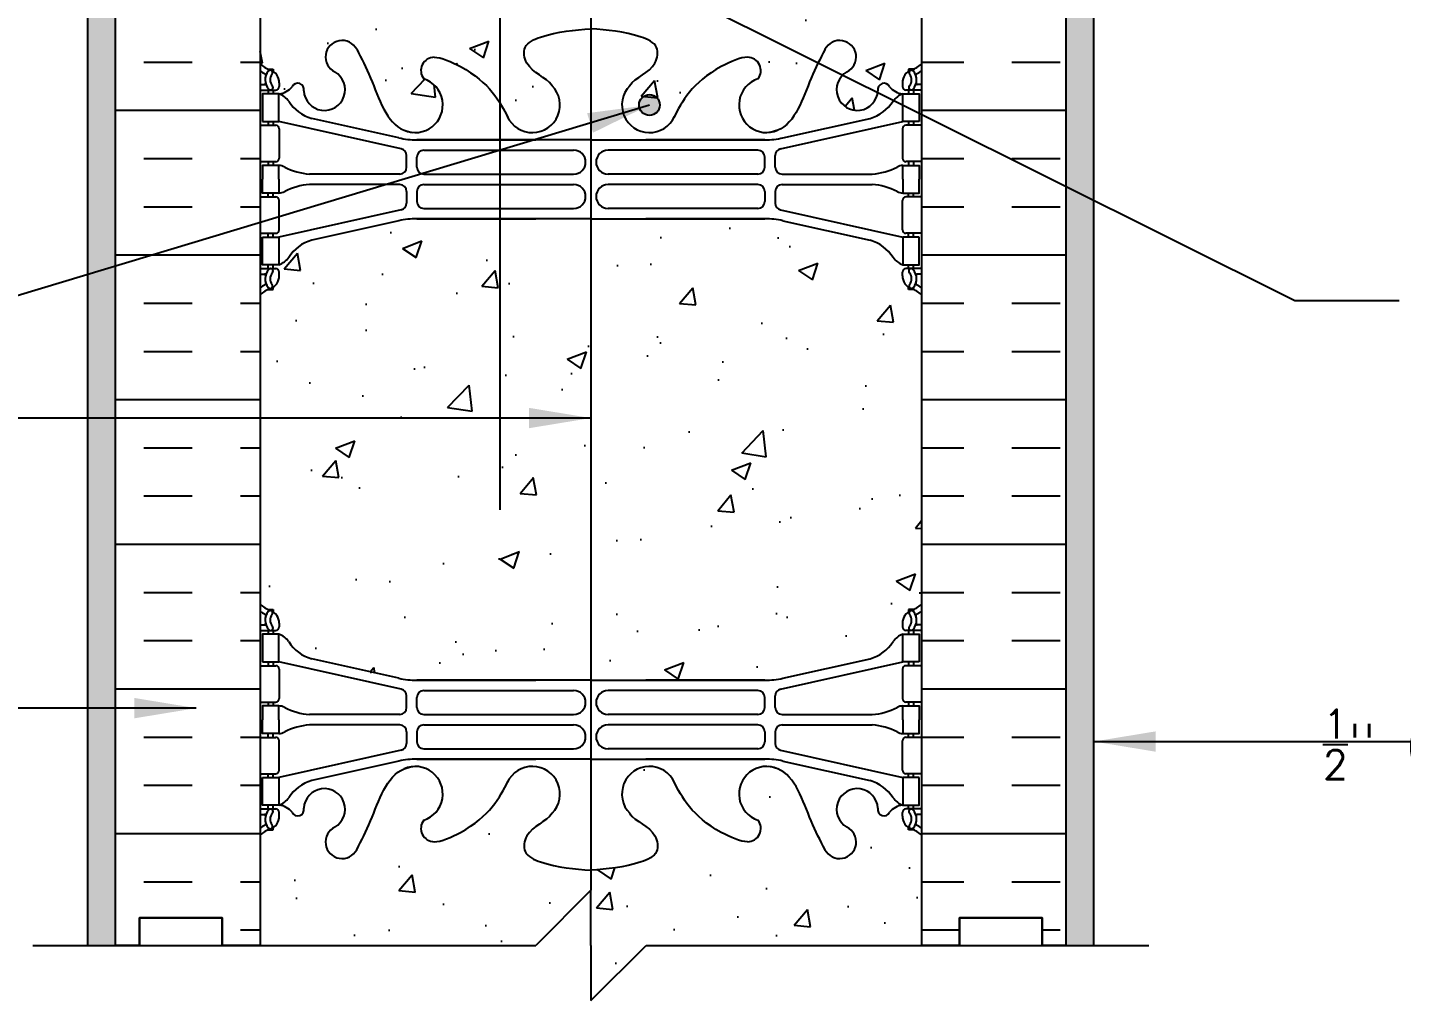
# Model space of a CAD drawing. Header units: inches. Extents: x 75 to 207, y 105 to 178.
# Drawn here: x 169.93 to 194.86, y 130.56 to 148.22 of the extents above; entities that cross this region are included whole.
import ezdxf

# ---------------------------------------------------------------- set-up
doc = ezdxf.new("R2010")
doc.units = ezdxf.units.IN
doc.header["$LTSCALE"] = 0.5
doc.header["$MEASUREMENT"] = 0
for name, color, linetype in [('HATCH', 12, 'Continuous'), ('line25', 2, 'Continuous'), ('LINE3', 3, 'Continuous'), ('LINE50', 5, 'Continuous'), ('LINE9', 9, 'Continuous'), ('TEXT', 4, 'Continuous'), ('Web_Edge', 9, 'Continuous')]:
    doc.layers.add(name, color=color, linetype=linetype)
doc.styles.add('DIM', font='romans.shx', dxfattribs={"width": 0.7})
doc.styles.add('ROMANS', font='romans.shx', dxfattribs={"height": 0.75})
doc.dimstyles.new('ext_12', dxfattribs={"dimscale": 12, "dimtxt": 0.09375, "dimasz": 0.09375, "dimexe": 0.09375, "dimexo": 0.0625, "dimgap": 0.0625, "dimtad": 1, "dimdec": 1, "dimzin": 3, "dimdsep": 46, "dimlunit": 4, "dimtxsty": 'DIM', "dimcen": 0.09, "dimdle": 0.09375, "dimclrt": 4, "dimadec": 0, "dimazin": 0, "dimtfac": 1, "dimtdec": 1, "dimtmove": 2, "dimatfit": 3, "dimfxl": 1, "dimfrac": 2, "dimtolj": 1, "dimtzin": 0, "dimarcsym": 0})

# ---------------------------------------------------------------- blocks, each defined once
blk = doc.blocks.new('12-inch Hinge Pin Web')
at = {"layer": 'Web_Edge'}
for p, q in [((349.969, 208.905), (350.059, 208.905)), ((350.059, 208.905), (350.059, 208.863)), ((361.677, 208.905), (361.587, 208.905)), ((361.587, 208.905), (361.587, 208.863)), ((349.823, 208.626), (349.901, 208.626)), ((349.823, 208.526), (350.107, 208.526)), ((349.969, 208.526), (349.969, 208.456)), ((350.059, 208.526), (350.059, 208.456)), ((350.169, 208.656), (350.169, 208.588)), ((361.477, 208.656), (361.477, 208.588)), ((361.823, 208.526), (361.54, 208.526)), ((361.587, 208.526), (361.587, 208.456)), ((361.677, 208.526), (361.677, 208.456)), ((361.823, 208.626), (361.746, 208.626)), ((349.969, 207.956), (349.969, 207.886)), ((350.059, 207.956), (350.059, 207.886)), ((352.382, 207.459), (350.164, 207.956)), ((352.339, 207.658), (350.758, 208.011)), ((359.265, 207.459), (361.482, 207.956)), ((359.308, 207.658), (360.889, 208.011)), ((361.587, 207.956), (361.587, 207.886)), ((361.677, 207.956), (361.677, 207.886)), ((349.823, 207.886), (350.107, 207.886)), ((350.169, 207.823), (350.169, 207.288)), ((361.477, 207.823), (361.477, 207.288)), ((361.823, 207.886), (361.54, 207.886)), ((352.666, 207.622), (354.823, 207.622)), ((355.823, 207.622), (352.666, 207.622)), ((352.792, 207.435), (355.511, 207.435)), ((355.823, 207.622), (358.981, 207.622)), ((358.855, 207.435), (356.135, 207.435)), ((358.981, 207.622), (356.823, 207.622)), ((349.823, 207.226), (350.107, 207.226)), ((349.969, 207.226), (349.969, 207.156)), ((350.059, 207.226), (350.059, 207.156)), ((352.48, 207.125), (352.48, 207.337)), ((352.667, 207.126), (352.667, 207.31)), ((358.98, 207.126), (358.98, 207.31)), ((359.167, 207.125), (359.167, 207.337)), ((361.823, 207.226), (361.54, 207.226)), ((361.587, 207.226), (361.587, 207.156)), ((361.677, 207.226), (361.677, 207.156)), ((352.355, 207), (350.717, 207)), ((352.792, 207.001), (355.511, 207.001)), ((358.855, 207.001), (356.135, 207.001)), ((359.292, 207), (360.93, 207)), ((352.355, 206.812), (350.717, 206.812)), ((352.48, 206.687), (352.48, 206.475)), ((352.667, 206.686), (352.667, 206.502)), ((352.792, 206.811), (355.511, 206.811)), ((358.855, 206.811), (356.135, 206.811)), ((358.98, 206.686), (358.98, 206.502)), ((359.167, 206.687), (359.167, 206.475)), ((359.292, 206.812), (360.93, 206.812)), ((349.823, 206.586), (350.107, 206.586)), ((349.969, 206.586), (349.969, 206.656)), ((350.059, 206.586), (350.059, 206.656)), ((350.169, 205.988), (350.169, 206.523)), ((361.477, 205.988), (361.477, 206.523)), ((361.823, 206.586), (361.54, 206.586)), ((361.587, 206.586), (361.587, 206.656)), ((361.677, 206.586), (361.677, 206.656)), ((352.382, 206.353), (350.164, 205.856)), ((352.666, 206.19), (354.823, 206.19)), ((355.823, 206.19), (352.666, 206.19)), ((352.792, 206.377), (355.511, 206.377)), ((355.823, 206.19), (358.981, 206.19)), ((358.855, 206.377), (356.135, 206.377)), ((358.981, 206.19), (356.823, 206.19)), ((359.265, 206.353), (361.482, 205.856)), ((352.339, 206.154), (350.758, 205.801)), ((359.308, 206.154), (360.889, 205.801)), ((349.823, 205.926), (350.107, 205.926)), ((349.969, 205.856), (349.969, 205.926)), ((350.059, 205.856), (350.059, 205.926)), ((361.823, 205.926), (361.54, 205.926)), ((361.587, 205.856), (361.587, 205.926)), ((361.677, 205.856), (361.677, 205.926)), ((349.823, 205.286), (350.107, 205.286)), ((349.823, 205.186), (349.901, 205.186)), ((349.969, 205.286), (349.969, 205.356)), ((350.059, 205.286), (350.059, 205.356)), ((350.169, 205.156), (350.169, 205.223)), ((361.477, 205.156), (361.477, 205.223)), ((361.823, 205.286), (361.54, 205.286)), ((361.587, 205.286), (361.587, 205.356)), ((361.677, 205.286), (361.677, 205.356)), ((361.823, 205.186), (361.746, 205.186)), ((350.059, 204.907), (350.059, 204.949)), ((361.587, 204.907), (361.587, 204.949)), ((349.969, 204.907), (350.059, 204.907)), ((361.677, 204.907), (361.587, 204.907)), ((349.969, 199.097), (350.059, 199.097)), ((350.059, 199.097), (350.059, 199.055)), ((361.677, 199.097), (361.587, 199.097)), ((361.587, 199.097), (361.587, 199.055)), ((349.823, 198.818), (349.901, 198.818)), ((349.823, 198.718), (350.107, 198.718)), ((349.969, 198.718), (349.969, 198.648)), ((350.059, 198.718), (350.059, 198.648)), ((350.169, 198.848), (350.169, 198.781)), ((361.477, 198.848), (361.477, 198.781)), ((361.823, 198.718), (361.54, 198.718)), ((361.587, 198.718), (361.587, 198.648)), ((361.677, 198.718), (361.677, 198.648)), ((361.823, 198.818), (361.746, 198.818)), ((352.339, 197.85), (350.758, 198.203)), ((359.308, 197.85), (360.889, 198.203)), ((349.823, 198.078), (350.107, 198.078)), ((349.969, 198.148), (349.969, 198.078)), ((350.059, 198.148), (350.059, 198.078)), ((352.382, 197.652), (350.164, 198.148)), ((350.169, 198.016), (350.169, 197.481)), ((359.265, 197.652), (361.482, 198.148)), ((361.477, 198.016), (361.477, 197.481)), ((361.823, 198.078), (361.54, 198.078)), ((361.587, 198.148), (361.587, 198.078)), ((361.677, 198.148), (361.677, 198.078)), ((352.666, 197.814), (354.823, 197.814)), ((355.823, 197.814), (352.666, 197.814)), ((355.823, 197.814), (358.981, 197.814)), ((358.981, 197.814), (356.823, 197.814)), ((352.48, 197.317), (352.48, 197.53)), ((352.667, 197.318), (352.667, 197.502)), ((352.792, 197.627), (355.511, 197.627)), ((358.855, 197.627), (356.135, 197.627)), ((358.98, 197.318), (358.98, 197.502)), ((359.167, 197.317), (359.167, 197.53)), ((349.823, 197.418), (350.107, 197.418)), ((349.969, 197.418), (349.969, 197.348)), ((350.059, 197.418), (350.059, 197.348)), ((361.823, 197.418), (361.54, 197.418)), ((361.587, 197.418), (361.587, 197.348)), ((361.677, 197.418), (361.677, 197.348)), ((352.355, 197.192), (350.717, 197.192)), ((352.355, 197.004), (350.717, 197.004)), ((352.792, 197.193), (355.511, 197.193)), ((352.792, 197.003), (355.511, 197.003)), ((358.855, 197.193), (356.135, 197.193)), ((358.855, 197.003), (356.135, 197.003)), ((359.292, 197.192), (360.93, 197.192)), ((359.292, 197.004), (360.93, 197.004)), ((349.823, 196.778), (350.107, 196.778)), ((349.969, 196.778), (349.969, 196.848)), ((350.059, 196.778), (350.059, 196.848)), ((350.169, 196.181), (350.169, 196.716)), ((352.48, 196.879), (352.48, 196.667)), ((352.667, 196.878), (352.667, 196.694)), ((358.98, 196.878), (358.98, 196.694)), ((359.167, 196.879), (359.167, 196.667)), ((361.477, 196.181), (361.477, 196.716)), ((361.823, 196.778), (361.54, 196.778)), ((361.587, 196.778), (361.587, 196.848)), ((361.677, 196.778), (361.677, 196.848)), ((352.382, 196.545), (350.164, 196.048)), ((352.792, 196.569), (355.511, 196.569)), ((358.855, 196.569), (356.135, 196.569)), ((359.265, 196.545), (361.482, 196.048)), ((352.339, 196.347), (350.758, 195.994)), ((352.666, 196.383), (354.823, 196.383)), ((355.823, 196.383), (352.666, 196.383)), ((355.823, 196.383), (358.981, 196.383)), ((358.981, 196.383), (356.823, 196.383)), ((359.308, 196.347), (360.889, 195.994)), ((349.823, 196.118), (350.107, 196.118)), ((349.969, 196.048), (349.969, 196.118)), ((350.059, 196.048), (350.059, 196.118)), ((361.823, 196.118), (361.54, 196.118)), ((361.587, 196.048), (361.587, 196.118)), ((361.677, 196.048), (361.677, 196.118)), ((349.823, 195.478), (350.107, 195.478)), ((349.969, 195.478), (349.969, 195.548)), ((350.059, 195.478), (350.059, 195.548)), ((361.823, 195.478), (361.54, 195.478)), ((361.587, 195.478), (361.587, 195.548)), ((361.677, 195.478), (361.677, 195.548)), ((349.823, 195.378), (349.901, 195.378)), ((350.169, 195.348), (350.169, 195.416)), ((361.477, 195.348), (361.477, 195.416)), ((361.823, 195.378), (361.746, 195.378)), ((349.969, 195.099), (350.059, 195.099)), ((350.059, 195.099), (350.059, 195.141)), ((361.587, 195.099), (361.587, 195.141)), ((361.677, 195.099), (361.587, 195.099))]:
    blk.add_line(p, q, dxfattribs=at)
for points in [[(349.864, 207.956), (350.164, 207.956), (350.164, 208.456), (349.864, 208.456)], [(361.782, 207.956), (361.482, 207.956), (361.482, 208.456), (361.782, 208.456)], [(349.864, 205.856), (350.164, 205.856), (350.164, 205.356), (349.864, 205.356)], [(361.782, 205.856), (361.482, 205.856), (361.482, 205.356), (361.782, 205.356)], [(349.864, 198.148), (350.164, 198.148), (350.164, 198.648), (349.864, 198.648)], [(361.782, 198.148), (361.482, 198.148), (361.482, 198.648), (361.782, 198.648)], [(349.864, 196.048), (350.164, 196.048), (350.164, 195.548), (349.864, 195.548)], [(361.782, 196.048), (361.482, 196.048), (361.482, 195.548), (361.782, 195.548)]]:
    blk.add_lwpolyline(points, close=True, dxfattribs=at)
for points in [[(350.164, 206.906), (350.164, 207.156), (349.864, 207.156), (349.864, 206.906)], [(361.482, 206.906), (361.482, 207.156), (361.782, 207.156), (361.782, 206.906)], [(350.164, 206.906), (350.164, 206.656), (349.864, 206.656), (349.864, 206.906)], [(361.482, 206.906), (361.482, 206.656), (361.782, 206.656), (361.782, 206.906)], [(350.164, 197.098), (350.164, 197.348), (349.864, 197.348), (349.864, 197.098)], [(361.482, 197.098), (361.482, 197.348), (361.782, 197.348), (361.782, 197.098)], [(350.164, 197.098), (350.164, 196.848), (349.864, 196.848), (349.864, 197.098)], [(361.482, 197.098), (361.482, 196.848), (361.782, 196.848), (361.782, 197.098)]]:
    blk.add_lwpolyline(points, dxfattribs=at)
for centre, radius, start, end in [((351.309, 209.126), 0.3, 27.597, 243.9425), ((360.337, 209.126), 0.3, 296.0575, 152.403), ((350.169, 209.363), 0.5, 226.2109, 250.5288), ((352.982, 208.879), 0.242, 90, 218.2327), ((358.665, 208.879), 0.242, 321.7673, 90), ((361.477, 209.363), 0.5, 289.4712, 313.7891), ((350.169, 209.363), 0.6, 234.7832, 245.0748), ((350.163, 208.71), 0.25, 140.1145, 222.4609), ((349.907, 208.8), 0.021, 343.464, 63.9957), ((350.005, 208.841), 0.045, 321.448, 139.1879), ((349.919, 208.656), 0.25, 0, 70.5288), ((350.163, 208.71), 0.16, 140.0001, 222.4609), ((350.989, 208.532), 0.375, 182.9237, 59.8675), ((352.636, 208.254), 0.5, 246.2139, 71.7937), ((359.011, 208.254), 0.5, 108.2063, 293.7861), ((360.657, 208.532), 0.375, 120.1325, 357.0763), ((361.727, 208.656), 0.25, 109.4712, 180), ((361.641, 208.841), 0.045, 40.8121, 218.552), ((361.484, 208.71), 0.16, 317.5391, 39.9999), ((361.484, 208.71), 0.25, 317.5391, 39.8855), ((361.74, 208.8), 0.021, 116.0043, 196.536), ((361.477, 209.363), 0.6, 294.9252, 305.2168), ((349.902, 208.646), 0.0196, 269.4032, 15.4901), ((350.012, 208.572), 0.045, 222.4609, 42.4609), ((350.107, 208.588), 0.0625, 270, 0), ((350.127, 208.805), 0.352, 276.1291, 321.5331), ((350.042, 208.113), 0.364, 34.9775, 70.3387), ((350.504, 208.537), 0.113, 347.8156, 154.0569), ((354.761, 208.254), 0.5, 204.819, 44.1875), ((356.886, 208.254), 0.5, 135.8125, 335.181), ((361.143, 208.537), 0.113, 25.9431, 192.1844), ((361.52, 208.805), 0.352, 218.4669, 263.8709), ((361.605, 208.113), 0.364, 109.6613, 145.0225), ((361.54, 208.588), 0.0625, 180, 270), ((361.635, 208.572), 0.045, 137.5391, 317.5391), ((361.745, 208.646), 0.0196, 164.5099, 270.5968), ((350.965, 208.725), 0.743, 212.7919, 253.8107), ((360.682, 208.725), 0.743, 286.1893, 327.2081), ((350.107, 207.823), 0.0625, 0, 90), ((361.54, 207.823), 0.0625, 90, 180), ((352.666, 209.122), 1.5, 257.4135, 270), ((352.355, 207.337), 0.125, 0, 77.3767), ((352.792, 207.31), 0.125, 90, 180), ((355.511, 207.218), 0.217, 270, 90), ((356.135, 207.218), 0.217, 90, 270), ((358.855, 207.31), 0.125, 0, 90), ((358.981, 209.122), 1.5, 270, 282.5865), ((359.292, 207.337), 0.125, 102.6233, 180), ((350.107, 207.288), 0.0625, 270, 0), ((361.54, 207.288), 0.0625, 180, 270), ((350.16, 206.937), 0.219, 60.4937, 88.92), ((350.806, 208.167), 1.17, 242.6365, 265.6505), ((352.355, 207.125), 0.125, 270, 0), ((352.792, 207.126), 0.125, 180, 270), ((358.855, 207.126), 0.125, 270, 360), ((359.292, 207.125), 0.125, 180, 270), ((360.841, 208.167), 1.17, 274.3495, 297.3635), ((361.487, 206.937), 0.219, 91.08, 119.5063), ((350.16, 206.875), 0.219, 271.08, 299.5063), ((350.806, 205.645), 1.17, 94.3495, 117.3635), ((352.355, 206.687), 0.125, 0, 90), ((352.792, 206.686), 0.125, 90, 180), ((355.511, 206.594), 0.217, 270, 90), ((356.135, 206.594), 0.217, 90, 270), ((358.855, 206.686), 0.125, 0, 90), ((359.292, 206.687), 0.125, 90, 180), ((360.841, 205.645), 1.17, 62.6365, 85.6505), ((361.487, 206.875), 0.219, 240.4937, 268.92), ((350.107, 206.523), 0.0625, 0, 90), ((352.355, 206.475), 0.125, 282.6233, 0), ((352.792, 206.502), 0.125, 180, 270), ((358.855, 206.502), 0.125, 270, 0), ((359.292, 206.475), 0.125, 180, 257.3767), ((361.54, 206.523), 0.0625, 90, 180), ((352.666, 204.69), 1.5, 90, 102.5865), ((358.981, 204.69), 1.5, 77.4135, 90), ((350.107, 205.988), 0.0625, 270, 0), ((361.54, 205.988), 0.0625, 180, 270), ((350.965, 205.087), 0.743, 106.1893, 147.2081), ((360.682, 205.087), 0.743, 32.7919, 73.8107), ((350.042, 205.699), 0.364, 289.6613, 325.0225), ((361.605, 205.699), 0.364, 214.9775, 250.3387), ((349.902, 205.166), 0.0196, 344.5099, 90.5968), ((350.163, 205.101), 0.25, 137.5391, 219.8855), ((350.012, 205.24), 0.045, 317.5391, 137.5391), ((350.163, 205.101), 0.16, 137.5391, 219.9999), ((350.107, 205.223), 0.0625, 360, 90), ((361.54, 205.223), 0.0625, 90, 180), ((361.635, 205.24), 0.045, 42.4609, 222.4609), ((361.484, 205.101), 0.16, 320.0001, 42.4609), ((361.484, 205.101), 0.25, 320.1145, 42.4609), ((361.745, 205.166), 0.0196, 89.4032, 195.4901), ((350.169, 204.449), 0.6, 114.9252, 125.2168), ((349.907, 205.012), 0.021, 296.0043, 16.536), ((350.005, 204.97), 0.045, 220.8121, 38.552), ((349.919, 205.156), 0.25, 289.4712, 360), ((361.727, 205.156), 0.25, 180, 250.5288), ((361.641, 204.97), 0.045, 141.448, 319.1879), ((361.74, 205.012), 0.021, 163.464, 243.9957), ((361.477, 204.449), 0.6, 54.7832, 65.0748), ((350.169, 204.449), 0.5, 109.4712, 133.7891), ((361.477, 204.449), 0.5, 46.2109, 70.5288), ((350.169, 199.555), 0.5, 226.2109, 250.5288), ((350.169, 199.555), 0.6, 234.7832, 245.0748), ((350.163, 198.903), 0.25, 140.1145, 222.4609), ((349.907, 198.992), 0.021, 343.464, 63.9957), ((350.005, 199.034), 0.045, 321.448, 139.1879), ((349.919, 198.848), 0.25, 0, 70.5288), ((350.163, 198.903), 0.16, 140.0001, 222.4609), ((361.727, 198.848), 0.25, 109.4712, 180), ((361.641, 199.034), 0.045, 40.8121, 218.552), ((361.484, 198.903), 0.16, 317.5391, 39.9999), ((361.477, 199.555), 0.5, 289.4712, 313.7891), ((361.484, 198.903), 0.25, 317.5391, 39.8855), ((361.74, 198.992), 0.021, 116.0043, 196.536), ((361.477, 199.555), 0.6, 294.9252, 305.2168), ((349.902, 198.838), 0.0196, 269.4032, 15.4901), ((350.012, 198.764), 0.045, 222.4609, 42.4609), ((350.107, 198.781), 0.0625, 270, 0), ((361.54, 198.781), 0.0625, 180, 270), ((361.635, 198.764), 0.045, 137.5391, 317.5391), ((361.745, 198.838), 0.0196, 164.5099, 270.5968), ((350.042, 198.306), 0.364, 34.9775, 70.3387), ((350.965, 198.917), 0.743, 212.7919, 253.8107), ((360.682, 198.917), 0.743, 286.1893, 327.2081), ((361.605, 198.306), 0.364, 109.6613, 145.0225), ((350.107, 198.016), 0.0625, 0, 90), ((361.54, 198.016), 0.0625, 90, 180), ((352.666, 199.314), 1.5, 257.4135, 270), ((358.981, 199.314), 1.5, 270, 282.5865), ((350.107, 197.481), 0.0625, 270, 0), ((352.355, 197.53), 0.125, 0, 77.3767), ((352.792, 197.502), 0.125, 90, 180), ((355.511, 197.41), 0.217, 270, 90), ((356.135, 197.41), 0.217, 90, 270), ((358.855, 197.502), 0.125, 0, 90), ((359.292, 197.53), 0.125, 102.6233, 180), ((361.54, 197.481), 0.0625, 180, 270), ((350.16, 197.13), 0.219, 60.4937, 88.92), ((350.806, 198.359), 1.17, 242.6365, 265.6505), ((352.355, 197.317), 0.125, 270, 0), ((352.792, 197.318), 0.125, 180, 270), ((358.855, 197.318), 0.125, 270, 360), ((359.292, 197.317), 0.125, 180, 270), ((360.841, 198.359), 1.17, 274.3495, 297.3635), ((361.487, 197.13), 0.219, 91.08, 119.5063), ((350.806, 195.837), 1.17, 94.3495, 117.3635), ((352.355, 196.879), 0.125, 0, 90), ((352.792, 196.878), 0.125, 90, 180), ((355.511, 196.786), 0.217, 270, 90), ((356.135, 196.786), 0.217, 90, 270), ((358.855, 196.878), 0.125, 0, 90), ((359.292, 196.879), 0.125, 90, 180), ((360.841, 195.837), 1.17, 62.6365, 85.6505), ((350.107, 196.716), 0.0625, 0, 90), ((350.16, 197.067), 0.219, 271.08, 299.5063), ((361.487, 197.067), 0.219, 240.4937, 268.92), ((361.54, 196.716), 0.0625, 90, 180), ((352.355, 196.667), 0.125, 282.6233, 0), ((352.792, 196.694), 0.125, 180, 270), ((358.855, 196.694), 0.125, 270, 0), ((359.292, 196.667), 0.125, 180, 257.3767), ((352.666, 194.883), 1.5, 90, 102.5865), ((352.636, 195.75), 0.5, 288.2063, 113.7861), ((354.761, 195.75), 0.5, 315.8125, 155.181), ((356.886, 195.75), 0.5, 24.819, 224.1875), ((359.011, 195.75), 0.5, 66.2139, 251.7937), ((358.981, 194.883), 1.5, 77.4135, 90), ((350.107, 196.181), 0.0625, 270, 0), ((350.965, 195.28), 0.743, 106.1893, 147.2081), ((360.682, 195.28), 0.743, 32.7919, 73.8107), ((361.54, 196.181), 0.0625, 180, 270), ((350.989, 195.472), 0.375, 300.1325, 177.0763), ((360.657, 195.472), 0.375, 2.9237, 239.8675), ((350.163, 195.294), 0.25, 137.5391, 219.8855), ((350.012, 195.432), 0.045, 317.5391, 137.5391), ((350.107, 195.416), 0.0625, 360, 90), ((350.042, 195.891), 0.364, 289.6613, 325.0225), ((350.127, 195.199), 0.352, 38.4669, 83.8709), ((350.504, 195.467), 0.113, 205.9431, 12.1844), ((361.143, 195.467), 0.113, 167.8156, 334.0569), ((361.52, 195.199), 0.352, 96.1291, 141.5331), ((361.605, 195.891), 0.364, 214.9775, 250.3387), ((361.54, 195.416), 0.0625, 90, 180), ((361.635, 195.432), 0.045, 42.4609, 222.4609), ((361.484, 195.294), 0.25, 320.1145, 42.4609), ((349.902, 195.359), 0.0196, 344.5099, 90.5968), ((349.907, 195.204), 0.021, 296.0043, 16.536), ((350.163, 195.294), 0.16, 137.5391, 219.9999), ((349.919, 195.348), 0.25, 289.4712, 360), ((352.982, 195.125), 0.242, 141.7673, 270), ((358.665, 195.125), 0.242, 270, 38.2327), ((361.727, 195.348), 0.25, 180, 250.5288), ((361.484, 195.294), 0.16, 320.0001, 42.4609), ((361.74, 195.204), 0.021, 163.464, 243.9957), ((361.745, 195.359), 0.0196, 89.4032, 195.4901), ((350.169, 194.641), 0.6, 114.9252, 125.2168), ((350.169, 194.641), 0.5, 109.4712, 133.7891), ((350.005, 195.163), 0.045, 220.8121, 38.552), ((351.309, 194.878), 0.3, 116.0575, 332.403), ((360.337, 194.878), 0.3, 207.597, 63.9425), ((361.641, 195.163), 0.045, 141.448, 319.1879), ((361.477, 194.641), 0.5, 46.2109, 70.5288), ((361.477, 194.641), 0.6, 54.7832, 65.0748)]:
    blk.add_arc(centre, radius, start, end, dxfattribs=at)
for points, knots in [([(355.119, 208.603), (355.012, 208.766), (354.652, 208.856), (354.575, 209.352), (355.123, 209.588), (355.527, 209.616), (355.823, 209.637)], [0.229407, 0.229407, 0.229407, 0.229407, 0.844432, 1.128849, 1.464331, 2.389004, 2.389004, 2.389004, 2.389004]), ([(356.527, 208.603), (356.635, 208.766), (356.995, 208.856), (357.072, 209.352), (356.524, 209.588), (356.12, 209.616), (355.823, 209.637)], [0.229407, 0.229407, 0.229407, 0.229407, 0.844432, 1.128849, 1.464331, 2.389004, 2.389004, 2.389004, 2.389004]), ([(351.575, 209.265), (351.661, 209.098), (351.914, 208.608), (352.128, 207.859), (352.538, 207.764), (352.595, 207.756)], [0, 0, 0, 0, 0.579211, 1.703896, 1.875321, 1.875321, 1.875321, 1.875321]), ([(360.072, 209.265), (359.986, 209.098), (359.733, 208.608), (359.519, 207.859), (359.109, 207.764), (359.052, 207.756)], [0, 0, 0, 0, 0.579211, 1.703896, 1.875321, 1.875321, 1.875321, 1.875321]), ([(352.982, 209.121), (353.103, 209.123), (353.937, 208.766), (354.176, 208.309), (354.317, 208.026)], [0.038125, 0.038125, 0.038125, 0.038125, 0.320663, 1.258119, 1.258119, 1.258119, 1.258119]), ([(358.665, 209.121), (358.544, 209.123), (357.71, 208.766), (357.471, 208.309), (357.33, 208.026)], [0.038125, 0.038125, 0.038125, 0.038125, 0.320663, 1.258119, 1.258119, 1.258119, 1.258119]), ([(351.575, 194.739), (351.661, 194.906), (351.914, 195.396), (352.128, 196.145), (352.538, 196.24), (352.595, 196.248)], [0, 0, 0, 0, 0.579211, 1.703896, 1.875321, 1.875321, 1.875321, 1.875321]), ([(360.072, 194.739), (359.986, 194.906), (359.733, 195.396), (359.519, 196.145), (359.109, 196.24), (359.052, 196.248)], [0, 0, 0, 0, 0.579211, 1.703896, 1.875321, 1.875321, 1.875321, 1.875321]), ([(352.982, 194.883), (353.103, 194.881), (353.937, 195.239), (354.176, 195.695), (354.317, 195.979)], [0.038125, 0.038125, 0.038125, 0.038125, 0.320663, 1.258119, 1.258119, 1.258119, 1.258119]), ([(358.665, 194.883), (358.544, 194.881), (357.71, 195.239), (357.471, 195.695), (357.33, 195.979)], [0.038125, 0.038125, 0.038125, 0.038125, 0.320663, 1.258119, 1.258119, 1.258119, 1.258119]), ([(355.119, 195.401), (355.012, 195.238), (354.652, 195.148), (354.575, 194.652), (355.123, 194.416), (355.527, 194.388), (355.823, 194.367)], [0.229407, 0.229407, 0.229407, 0.229407, 0.844432, 1.128849, 1.464331, 2.389004, 2.389004, 2.389004, 2.389004]), ([(356.527, 195.401), (356.635, 195.238), (356.995, 195.148), (357.072, 194.652), (356.524, 194.416), (356.12, 194.388), (355.823, 194.367)], [0.229407, 0.229407, 0.229407, 0.229407, 0.844432, 1.128849, 1.464331, 2.389004, 2.389004, 2.389004, 2.389004])]:
    blk.add_open_spline(points, degree=3, knots=knots, dxfattribs=at)
for points in [[(352.667, 207.131), (352.667, 207.305)], [(358.98, 207.131), (358.98, 207.305)], [(352.667, 206.681), (352.667, 206.507)], [(358.98, 206.681), (358.98, 206.507)], [(352.667, 197.323), (352.667, 197.497)], [(358.98, 197.323), (358.98, 197.497)], [(352.667, 196.873), (352.667, 196.699)], [(358.98, 196.873), (358.98, 196.699)]]:
    blk.add_open_spline(points, degree=1, dxfattribs=at)

msp = doc.modelspace()

# ---------------------------------------------------------------- hatches: boundary and pattern name
at = {"layer": 'HATCH'}
h = msp.add_hatch(dxfattribs=at)
h.set_pattern_fill('AR-SAND', color=256, scale=0.25, style=0)
h.set_pattern_definition([(142.5, (355.66557, -0.7978), (0.01574834, 0.48170594), [0, -0.38, 0, -0.425, 0, -0.40625]), (172.5, (355.6656, -0.7978), (-0.4424442, 0.7055365), [0, -0.205, 0, -0.3425, 0, -0.13125]), (212.5, (355.97307, -0.7978), (-0.7785355, 0.00141476), [0, -0.125, 0, -0.45, 0, -0.5875]), (222.5, (355.9731, -0.7978), (-0.7515317, 0.2194189), [0, -0.0625, 0, -0.295, 0, -0.3375])])
h.paths.add_polyline_path([(171.031, 159.065), (171.531, 159.065), (171.531, 149.503), (171.531, 131.563), (171.031, 131.563)])
h = msp.add_hatch(dxfattribs=at)
h.set_pattern_fill('AR-SAND', color=256, scale=0.25, style=0)
h.set_pattern_definition([(37.5, (4.64585, -0.7978), (-0.01574834, 0.48170594), [0, -0.38, 0, -0.425, 0, -0.40625]), (7.5, (4.64585, -0.7978), (0.4424442, 0.7055365), [0, -0.205, 0, -0.3425, 0, -0.13125]), (327.5, (4.33835, -0.7978), (0.7785355, 0.00141476), [0, -0.125, 0, -0.45, 0, -0.5875]), (317.5, (4.33835, -0.7978), (0.7515317, 0.2194189), [0, -0.0625, 0, -0.295, 0, -0.3375])])
h.paths.add_polyline_path([(189.281, 159.065), (188.781, 159.065), (188.781, 149.503), (188.781, 131.563), (189.281, 131.563)])
h = msp.add_hatch(dxfattribs=at)
h.set_pattern_fill('AR-CONC', color=256, scale=0.5)
edge = h.paths.add_edge_path()
edge.add_line((185.922, 150.211), (185.796, 150.211))
edge.add_arc((185.796, 150.261), 0.05, 180, 270, ccw=False)
edge.add_line((185.746, 150.261), (185.746, 150.291))
edge.add_line((185.746, 150.291), (185.646, 150.291))
edge.add_line((185.646, 150.291), (185.646, 151.781))
edge.add_arc((185.471, 151.704), 0.19, 23.6297, 85.6939)
edge.add_arc((185.515, 152.092), 0.2, 172.8929, 261.6212, ccw=False)
edge.add_arc((184.942, 152.098), 0.375, 2.9237, 239.8675)
edge.add_arc((184.668, 151.493), 0.293, -154.2016, 73.0731, ccw=False)
edge.add_spline(control_points=[(184.404, 151.365), (184.318, 151.532), (184.065, 152.022), (183.871, 152.703), (183.545, 152.833)], knot_values=[0, 0, 0, 0, 0.579211, 1.703896, 1.703896, 1.703896, 1.703896], degree=3, periodic=0)
edge.add_spline(control_points=[(183.545, 152.833), (183.495, 152.853), (183.441, 152.866), (183.384, 152.874)], knot_values=[1.703896, 1.703896, 1.703896, 1.703896, 1.875321, 1.875321, 1.875321, 1.875321], degree=3, periodic=0)
edge.add_arc((183.343, 152.376), 0.5, 85.2926, 251.7937)
edge.add_arc((182.997, 151.751), 0.242, -90, 38.2327, ccw=False)
edge.add_spline(control_points=[(182.997, 151.509), (182.876, 151.507), (182.057, 151.858), (181.811, 152.306), (181.672, 152.586)], knot_values=[0.038125, 0.038125, 0.038125, 0.038125, 0.320663, 1.237398, 1.237398, 1.237398, 1.237398], degree=3, periodic=0)
edge.add_arc((181.218, 152.376), 0.5, 24.819, 224.1875)
edge.add_spline(control_points=[(180.86, 152.027), (180.967, 151.864), (181.327, 151.774), (181.404, 151.278), (180.856, 151.042), (180.452, 151.014), (180.156, 150.993)], knot_values=[0.229407, 0.229407, 0.229407, 0.229407, 0.844432, 1.128849, 1.464331, 2.389004, 2.389004, 2.389004, 2.389004], degree=3, periodic=0)
edge.add_spline(control_points=[(180.156, 150.993), (179.859, 151.014), (179.456, 151.042), (178.907, 151.278), (178.984, 151.774), (179.344, 151.864), (179.452, 152.027)], knot_values=[0.229407, 0.229407, 0.229407, 0.229407, 1.15408, 1.489562, 1.773979, 2.389004, 2.389004, 2.389004, 2.389004], degree=3, periodic=0)
edge.add_arc((179.093, 152.376), 0.5, 315.8125, 515.181)
edge.add_spline(control_points=[(178.639, 152.586), (178.5, 152.306), (178.255, 151.858), (177.436, 151.507), (177.315, 151.509)], knot_values=[0.038125, 0.038125, 0.038125, 0.038125, 0.95486, 1.237398, 1.237398, 1.237398, 1.237398], degree=3, periodic=0)
edge.add_arc((177.315, 151.751), 0.242, 141.7673, 270, ccw=False)
edge.add_arc((176.968, 152.376), 0.5, 288.2063, 454.7074)
edge.add_spline(control_points=[(176.927, 152.874), (176.87, 152.866), (176.816, 152.853), (176.767, 152.833)], knot_values=[1.703896, 1.703896, 1.703896, 1.703896, 1.875321, 1.875321, 1.875321, 1.875321], degree=3, periodic=0)
edge.add_spline(control_points=[(176.767, 152.833), (176.441, 152.703), (176.246, 152.022), (175.993, 151.532), (175.907, 151.365)], knot_values=[0, 0, 0, 0, 1.124685, 1.703896, 1.703896, 1.703896, 1.703896], degree=3, periodic=0)
edge.add_arc((175.643, 151.493), 0.293, 106.9269, 334.2016, ccw=False)
edge.add_arc((175.37, 152.098), 0.375, 300.1325, 537.0763)
edge.add_arc((174.797, 152.092), 0.2, -81.62, 7.1071, ccw=False)
edge.add_arc((174.84, 151.704), 0.19, 94.3036, 156.3684)
edge.add_line((174.666, 151.781), (174.666, 150.291))
edge.add_line((174.666, 150.291), (174.566, 150.291))
edge.add_line((174.566, 150.291), (174.566, 150.261))
edge.add_arc((174.516, 150.261), 0.05, -90, 0, ccw=False)
edge.add_line((174.516, 150.211), (174.39, 150.211))
edge.add_line((174.39, 150.211), (174.341, 150.061))
edge.add_arc((174.291, 150.088), 0.0567, 208.0725, 331.9275, ccw=False)
edge.add_line((174.241, 150.061), (174.156, 150.322))
edge.add_line((174.156, 150.322), (174.156, 149.563))
edge.add_line((174.156, 149.563), (174.156, 147.563))
edge.add_arc((174.502, 147.924), 0.5, 226.2109, 246.4218)
edge.add_line((174.302, 147.465), (174.392, 147.465))
edge.add_line((174.392, 147.465), (174.392, 147.424))
edge.add_arc((174.252, 147.216), 0.25, 0, 55.9442, ccw=False)
edge.add_line((174.502, 147.216), (174.502, 147.149))
edge.add_arc((174.439, 147.149), 0.0625, -90, 0, ccw=False)
edge.add_line((174.439, 147.086), (174.392, 147.086))
edge.add_line((174.392, 147.086), (174.392, 147.016))
edge.add_line((174.392, 147.016), (174.497, 147.016))
edge.add_arc((174.459, 147.366), 0.352, 276.1291, 321.5331)
edge.add_arc((174.836, 147.098), 0.113, -12.1844, 154.0569, ccw=False)
edge.add_arc((175.322, 147.093), 0.375, 182.9237, 419.8675)
edge.add_arc((175.642, 147.687), 0.3, 27.597, 243.9425, ccw=False)
edge.add_spline(control_points=[(175.907, 147.825), (175.993, 147.659), (176.246, 147.169), (176.441, 146.488), (176.767, 146.357)], knot_values=[0, 0, 0, 0, 0.579211, 1.703896, 1.703896, 1.703896, 1.703896], degree=3, periodic=0)
edge.add_spline(control_points=[(176.767, 146.357), (176.816, 146.337), (176.87, 146.325), (176.927, 146.317)], knot_values=[1.703896, 1.703896, 1.703896, 1.703896, 1.875321, 1.875321, 1.875321, 1.875321], degree=3, periodic=0)
edge.add_arc((176.968, 146.815), 0.5, 265.2926, 431.7937)
edge.add_arc((177.315, 147.44), 0.242, 90, 218.2327, ccw=False)
edge.add_spline(control_points=[(177.315, 147.682), (177.436, 147.684), (178.255, 147.332), (178.5, 146.885), (178.639, 146.605)], knot_values=[0.038125, 0.038125, 0.038125, 0.038125, 0.320663, 1.237398, 1.237398, 1.237398, 1.237398], degree=3, periodic=0)
edge.add_arc((179.093, 146.815), 0.5, 204.819, 404.1875)
edge.add_spline(control_points=[(179.452, 147.163), (179.344, 147.326), (178.984, 147.417), (178.907, 147.913), (179.456, 148.148), (179.859, 148.177), (180.156, 148.198)], knot_values=[0.229407, 0.229407, 0.229407, 0.229407, 0.844432, 1.128849, 1.464331, 2.389004, 2.389004, 2.389004, 2.389004], degree=3, periodic=0)
edge.add_spline(control_points=[(180.156, 148.198), (180.452, 148.177), (180.856, 148.148), (181.404, 147.913), (181.327, 147.417), (180.967, 147.326), (180.86, 147.163)], knot_values=[0.229407, 0.229407, 0.229407, 0.229407, 1.15408, 1.489562, 1.773979, 2.389004, 2.389004, 2.389004, 2.389004], degree=3, periodic=0)
edge.add_arc((181.218, 146.815), 0.5, 135.8125, 335.181)
edge.add_spline(control_points=[(181.672, 146.605), (181.811, 146.885), (182.057, 147.332), (182.876, 147.684), (182.997, 147.682)], knot_values=[0.038125, 0.038125, 0.038125, 0.038125, 0.95486, 1.237398, 1.237398, 1.237398, 1.237398], degree=3, periodic=0)
edge.add_arc((182.997, 147.44), 0.242, -38.2327, 90, ccw=False)
edge.add_arc((183.343, 146.815), 0.5, 108.2063, 274.7074)
edge.add_spline(control_points=[(183.384, 146.317), (183.441, 146.325), (183.495, 146.337), (183.545, 146.357)], knot_values=[1.703896, 1.703896, 1.703896, 1.703896, 1.875321, 1.875321, 1.875321, 1.875321], degree=3, periodic=0)
edge.add_spline(control_points=[(183.545, 146.357), (183.871, 146.488), (184.065, 147.169), (184.318, 147.659), (184.404, 147.825)], knot_values=[0, 0, 0, 0, 1.124685, 1.703896, 1.703896, 1.703896, 1.703896], degree=3, periodic=0)
edge.add_arc((184.67, 147.687), 0.3, -63.9425, 153.031, ccw=False)
edge.add_arc((184.99, 147.093), 0.375, 120.1325, 357.0763)
edge.add_arc((185.475, 147.098), 0.113, 25.9431, 192.1844, ccw=False)
edge.add_arc((185.852, 147.366), 0.352, 218.4669, 263.8709)
edge.add_line((185.815, 147.016), (185.92, 147.016))
edge.add_line((185.92, 147.016), (185.92, 147.086))
edge.add_line((185.92, 147.086), (185.872, 147.086))
edge.add_arc((185.872, 147.149), 0.0625, 180, 270, ccw=False)
edge.add_line((185.81, 147.149), (185.81, 147.216))
edge.add_arc((186.06, 147.216), 0.25, 124.0558, 180, ccw=False)
edge.add_line((185.92, 147.424), (185.92, 147.465))
edge.add_line((185.92, 147.465), (186.01, 147.465))
edge.add_arc((185.81, 147.924), 0.5, 293.5782, 313.7891)
edge.add_line((186.156, 147.563), (186.156, 149.563))
edge.add_line((186.156, 149.563), (186.156, 150.322))
edge.add_line((186.156, 150.322), (186.071, 150.061))
edge.add_arc((186.021, 150.088), 0.0567, 208.0725, 331.9275, ccw=False)
edge.add_line((185.971, 150.061), (185.922, 150.211))
h = msp.add_hatch(dxfattribs=at)
h.set_pattern_fill('INSUL', color=256, scale=7, style=0)
h.set_pattern_definition([(0, (172.044, 138.843), (0, 2.625), []), (0, (172.044, 139.718), (0, 2.625), [0.875, -0.875]), (0, (172.044, 140.593), (0, 2.625), [0.875, -0.875])])
h.paths.add_polyline_path([(174.156, 149.563), (173.468, 149.563), (173.468, 149.063), (171.968, 149.063), (171.968, 149.563), (171.531, 149.563), (171.531, 131.563), (171.968, 131.563), (171.968, 132.063), (173.468, 132.063), (173.468, 131.563), (174.156, 131.563)], flags=0)
h.paths.add_polyline_path([(174.156, 149.563), (173.468, 149.563), (173.468, 149.063), (171.968, 149.063), (171.968, 149.563), (171.531, 149.563), (171.531, 131.563), (171.968, 131.563), (171.968, 132.063), (173.468, 132.063), (173.468, 131.563), (174.156, 131.563)], flags=17)
h.paths.add_polyline_path([(188.781, 149.563), (188.343, 149.563), (188.343, 149.063), (186.843, 149.063), (186.843, 149.563), (186.156, 149.563), (186.156, 131.563), (186.843, 131.563), (186.843, 132.063), (188.343, 132.063), (188.343, 131.563), (188.781, 131.563)])
h.paths.add_polyline_path([(174.156, 149.563), (173.468, 149.563), (173.468, 149.063), (171.968, 149.063), (171.968, 149.563), (171.531, 149.563), (171.531, 131.563), (171.968, 131.563), (171.968, 132.063), (173.468, 132.063), (173.468, 131.563), (174.156, 131.563)], flags=17)
h = msp.add_hatch(dxfattribs=at)
h.set_pattern_fill('AR-CONC', color=256, scale=0.5)
h.paths.add_polyline_path([(186.156, 143.37, 0.088416), (186.01, 143.468), (185.92, 143.468), (185.92, 143.509, -0.249069), (185.81, 143.716), (185.81, 143.784, -0.414214), (185.872, 143.846), (185.92, 143.846), (185.92, 143.916), (185.815, 143.916, -0.155529), (185.639, 144.05, 0.180914), (185.221, 144.362), (183.64, 144.715, 0.054974), (183.314, 144.751), (181.156, 144.751), (180.156, 144.751), (176.998, 144.751, 0.054974), (176.671, 144.715), (175.09, 144.362, 0.180914), (174.672, 144.05, -0.155529), (174.497, 143.916), (174.392, 143.916), (174.392, 143.846), (174.439, 143.846, -0.414214), (174.502, 143.784), (174.502, 143.716, -0.249069), (174.392, 143.509), (174.392, 143.468), (174.302, 143.468, 0.088416), (174.156, 143.37), (174.156, 137.755, 0.088416), (174.302, 137.658), (174.392, 137.658), (174.392, 137.616, -0.249069), (174.502, 137.409), (174.502, 137.341, -0.414214), (174.439, 137.279), (174.392, 137.279), (174.392, 137.209), (174.497, 137.209, -0.155529), (174.672, 137.075, 0.180914), (175.09, 136.763), (176.671, 136.41, 0.054974), (176.998, 136.374), (179.156, 136.374), (180.156, 136.374), (183.314, 136.374, 0.054974), (183.64, 136.41), (185.221, 136.763, 0.180914), (185.639, 137.075, -0.155529), (185.815, 137.209), (185.92, 137.209), (185.92, 137.279), (185.872, 137.279, -0.414214), (185.81, 137.341), (185.81, 137.409, -0.249069), (185.92, 137.616), (185.92, 137.658), (186.01, 137.658, 0.088416), (186.156, 137.755)])
h = msp.add_hatch(dxfattribs=at)
h.set_pattern_fill('AR-CONC', color=256, scale=0.5)
edge = h.paths.add_edge_path()
edge.add_arc((185.81, 133.202), 0.5, 46.2109, 66.4218)
edge.add_line((186.01, 133.66), (185.92, 133.66))
edge.add_line((185.92, 133.66), (185.92, 133.702))
edge.add_arc((186.06, 133.909), 0.25, 180, 235.9442, ccw=False)
edge.add_line((185.81, 133.909), (185.81, 133.976))
edge.add_arc((185.872, 133.976), 0.0625, 90, 180, ccw=False)
edge.add_line((185.872, 134.039), (185.92, 134.039))
edge.add_line((185.92, 134.039), (185.92, 134.109))
edge.add_line((185.92, 134.109), (185.815, 134.109))
edge.add_arc((185.852, 133.759), 0.352, 96.1291, 141.5331)
edge.add_arc((185.475, 134.028), 0.113, 167.8156, 334.0569, ccw=False)
edge.add_arc((184.99, 134.032), 0.375, 2.9237, 239.8675)
edge.add_arc((184.67, 133.439), 0.3, -152.403, 63.9425, ccw=False)
edge.add_spline(control_points=[(184.404, 133.3), (184.318, 133.466), (184.065, 133.956), (183.871, 134.637), (183.545, 134.768)], knot_values=[0, 0, 0, 0, 0.579211, 1.703896, 1.703896, 1.703896, 1.703896], degree=3, periodic=0)
edge.add_spline(control_points=[(183.545, 134.768), (183.495, 134.788), (183.441, 134.8), (183.384, 134.809)], knot_values=[1.703896, 1.703896, 1.703896, 1.703896, 1.875321, 1.875321, 1.875321, 1.875321], degree=3, periodic=0)
edge.add_arc((183.343, 134.31), 0.5, 85.2926, 251.7937)
edge.add_arc((182.997, 133.686), 0.242, -90, 38.2327, ccw=False)
edge.add_spline(control_points=[(182.997, 133.444), (182.876, 133.442), (182.057, 133.793), (181.811, 134.24), (181.672, 134.52)], knot_values=[0.038125, 0.038125, 0.038125, 0.038125, 0.320663, 1.237398, 1.237398, 1.237398, 1.237398], degree=3, periodic=0)
edge.add_arc((181.218, 134.31), 0.5, 24.819, 224.1875)
edge.add_spline(control_points=[(180.86, 133.962), (180.967, 133.799), (181.327, 133.708), (181.404, 133.213), (180.856, 132.977), (180.452, 132.948), (180.156, 132.927)], knot_values=[0.229407, 0.229407, 0.229407, 0.229407, 0.844432, 1.128849, 1.464331, 2.389004, 2.389004, 2.389004, 2.389004], degree=3, periodic=0)
edge.add_spline(control_points=[(180.156, 132.927), (179.859, 132.948), (179.456, 132.977), (178.907, 133.213), (178.984, 133.708), (179.344, 133.799), (179.452, 133.962)], knot_values=[0.229407, 0.229407, 0.229407, 0.229407, 1.15408, 1.489562, 1.773979, 2.389004, 2.389004, 2.389004, 2.389004], degree=3, periodic=0)
edge.add_arc((179.093, 134.31), 0.5, 315.8125, 515.181)
edge.add_spline(control_points=[(178.639, 134.52), (178.5, 134.24), (178.255, 133.793), (177.436, 133.442), (177.315, 133.444)], knot_values=[0.038125, 0.038125, 0.038125, 0.038125, 0.95486, 1.237398, 1.237398, 1.237398, 1.237398], degree=3, periodic=0)
edge.add_arc((177.315, 133.686), 0.242, 141.7673, 270, ccw=False)
edge.add_arc((176.968, 134.31), 0.5, 288.2063, 454.7074)
edge.add_spline(control_points=[(176.927, 134.809), (176.87, 134.8), (176.816, 134.788), (176.767, 134.768)], knot_values=[1.703896, 1.703896, 1.703896, 1.703896, 1.875321, 1.875321, 1.875321, 1.875321], degree=3, periodic=0)
edge.add_spline(control_points=[(176.767, 134.768), (176.441, 134.637), (176.246, 133.956), (175.993, 133.466), (175.907, 133.3)], knot_values=[0, 0, 0, 0, 1.124685, 1.703896, 1.703896, 1.703896, 1.703896], degree=3, periodic=0)
edge.add_arc((175.642, 133.439), 0.3, 116.0575, 333.031, ccw=False)
edge.add_arc((175.322, 134.032), 0.375, 300.1325, 537.0763)
edge.add_arc((174.836, 134.028), 0.113, -154.0569, 12.1844, ccw=False)
edge.add_arc((174.459, 133.759), 0.352, 38.4669, 83.8709)
edge.add_line((174.497, 134.109), (174.392, 134.109))
edge.add_line((174.392, 134.109), (174.392, 134.039))
edge.add_line((174.392, 134.039), (174.439, 134.039))
edge.add_arc((174.439, 133.976), 0.0625, 0, 90, ccw=False)
edge.add_line((174.502, 133.976), (174.502, 133.909))
edge.add_arc((174.252, 133.909), 0.25, 304.0558, 360, ccw=False)
edge.add_line((174.392, 133.702), (174.392, 133.66))
edge.add_line((174.392, 133.66), (174.302, 133.66))
edge.add_arc((174.502, 133.202), 0.5, 113.5782, 133.7891)
edge.add_line((174.156, 133.563), (174.156, 131.563))
edge.add_line((174.156, 131.563), (179.156, 131.563))
edge.add_line((179.156, 131.563), (180.156, 132.563))
edge.add_line((180.156, 132.563), (180.156, 131.563))
edge.add_line((180.156, 131.563), (180.156, 130.563))
edge.add_line((180.156, 130.563), (181.156, 131.563))
edge.add_line((181.156, 131.563), (186.156, 131.563))
edge.add_line((186.156, 131.563), (186.156, 133.563))
at = {"layer": 'LINE3'}
h = msp.add_hatch(color=256, dxfattribs=at)
h.paths.add_polyline_path([(181.403, 146.849, 0.831395), (181.034, 146.849)])
h.paths.add_polyline_path([(181.406, 146.815, 0.045935), (181.403, 146.849), (181.034, 146.849, 0.045935), (181.031, 146.815, 1)])

# ---------------------------------------------------------------- linework, layer by layer
at = {"layer": 'line25'}
for p, q in [((174.156, 149.563), (174.156, 131.563)), ((186.156, 149.563), (186.156, 131.563))]:
    msp.add_line(p, q, dxfattribs=at)
at = {"layer": 'LINE3'}
for p, q in [((178.502, 165.565), (178.502, 139.471)), ((180.156, 157.304), (180.156, 132.563))]:
    msp.add_line(p, q, dxfattribs=at)
msp.add_circle((181.218, 146.815), 0.188, dxfattribs=at)
at = {"layer": 'LINE50'}
for p, q in [((171.531, 131.563), (171.531, 149.563)), ((188.781, 131.563), (188.781, 149.563))]:
    msp.add_line(p, q, dxfattribs=at)
for points in [[(174.156, 131.563), (173.468, 131.563), (173.468, 132.063), (171.968, 132.063), (171.968, 131.563), (171.531, 131.563)], [(171.531, 131.563), (171.968, 131.563), (171.968, 132.063), (173.468, 132.063), (173.468, 131.563), (174.156, 131.563)], [(186.156, 131.563), (186.843, 131.563), (186.843, 132.063), (188.343, 132.063), (188.343, 131.563), (188.781, 131.563)], [(188.781, 131.563), (188.343, 131.563), (188.343, 132.063), (186.843, 132.063), (186.843, 131.563), (186.156, 131.563)]]:
    msp.add_lwpolyline(points, dxfattribs=at)
at = {"layer": 'LINE9'}
for p, q in [((171.031, 131.563), (171.031, 159.065)), ((189.281, 131.563), (189.281, 159.065)), ((180.156, 132.563), (179.156, 131.563)), ((180.156, 131.563), (180.156, 132.563)), ((170.031, 131.563), (179.156, 131.563)), ((180.156, 131.563), (180.156, 130.563)), ((180.156, 130.563), (181.156, 131.563)), ((181.156, 131.563), (190.281, 131.563))]:
    msp.add_line(p, q, dxfattribs=at)

# ---------------------------------------------------------------- block references
at = {"layer": 'Web_Edge'}
msp.add_blockref('12-inch Hinge Pin Web', (-175.668, -61.439), dxfattribs=at)

# ---------------------------------------------------------------- texts
at = {"layer": 'TEXT', "insert": (207.421, 135.841), "char_height": 0.75, "width": 13.61326, "attachment_point": 3, "style": 'ROMANS'}
msp.add_mtext('\\A1;{\\H0.7x;\\S1/2;}" (13mm) GYPSUM BOARD', dxfattribs=at)

# ---------------------------------------------------------------- leaders
at = {"layer": 'TEXT'}
for points in [[(178.502, 150.466), (192.931, 143.267), (194.824, 143.267)], [(189.281, 135.263), (193.907, 135.263), (195.8, 135.263)]]:
    msp.add_leader(points, dimstyle='ext_12', override={"dimgap": 0.0625, "dimtad": 0}, dxfattribs=at)
for points in [[(181.218, 146.815), (162.407, 141.135), (158.893, 141.135)], [(180.156, 141.134), (162.407, 141.135), (158.893, 141.135)], [(172.996, 135.869), (164.2, 135.869)]]:
    msp.add_leader(points, dimstyle='ext_12', dxfattribs=at)

doc.saveas('drawing.dxf')
